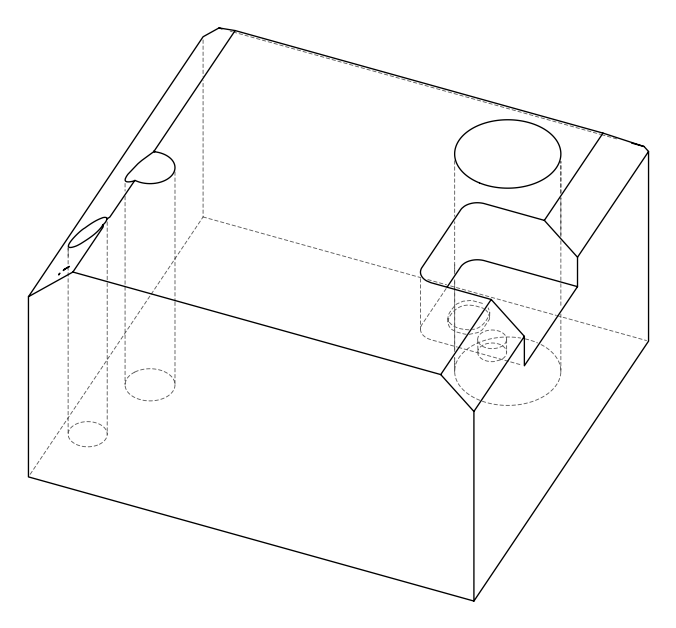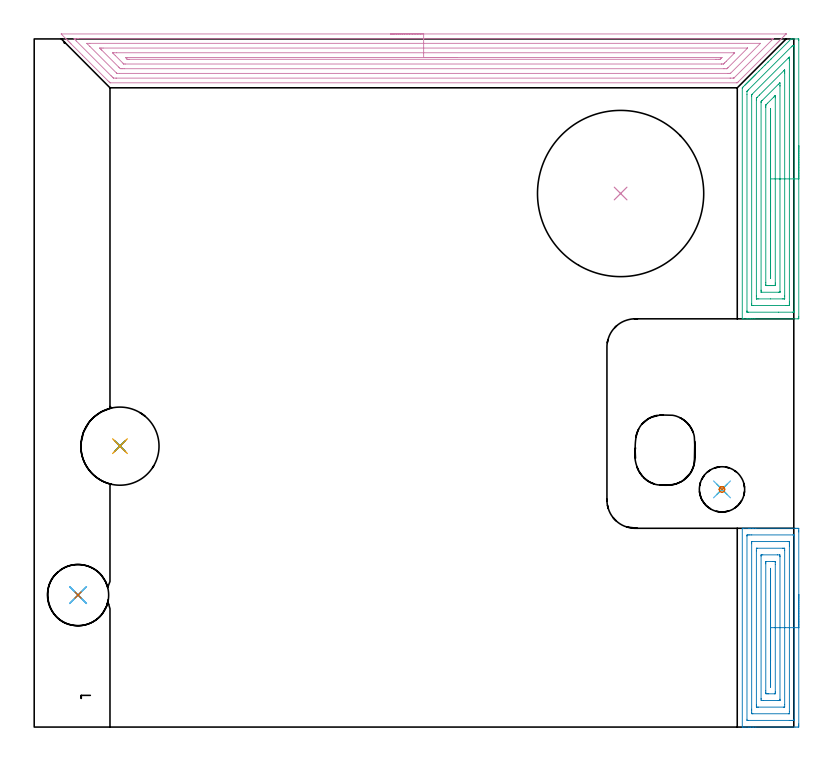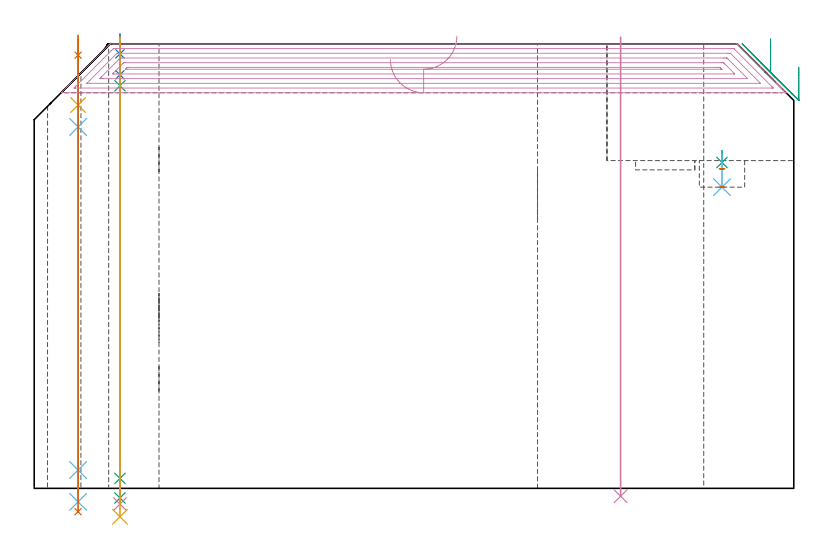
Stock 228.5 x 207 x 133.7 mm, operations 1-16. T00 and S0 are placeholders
(PLAN: 19 operations, 13 tool changes, 46 min)
(1 SPOT_DRILL | STEP1HOLE_1 | NXT0321_9005460120000 | 0.05 min | 228 mm3)
(2 SPOT_DRILL_1 | STEP1HOLE_2 | NXT0321_9005460120000 | 0.05 min | 183 mm3)
(3 SPOT_DRILL_2 | STEP1POCKET | NXT0321_9005460120000 | 0.04 min | 3875 mm3)
(4 INDEXABLE_INSERT_DRILL_THROUGH_HOLE_FROM_SOLID | STEP1HOLE | NXT0302_038 | 0.55 min | 262480 mm3)
(5 DRILL_BLIND_HOLE_INTO_CENTER | STEP1HOLE_1 | NXT0301_128 | 0.08 min | 1726 mm3)
(6 GUN_DRILL_THROUGH_HOLE | STEP1HOLE_1 | UGT0307_008 | 0.65 min | 11038 mm3)
(7 DRILL_TO_ENLARGE_THROUGH_HOLE | STEP1HOLE_1 | UGT0301_253 | 0.57 min | 22539 mm3)
(8 DRILL_BLIND_HOLE_INTO_CENTER_1 | STEP1HOLE_2 | NXT0301_033 | 0.05 min | 188 mm3)
(9 GUN_DRILL_THROUGH_HOLE_1 | STEP1HOLE_2 | UGT0307_002 | 0.6 min | 3522 mm3)
(10 SPADE_DRILL_TO_ENLARGE_THROUGH_HOLE | STEP1HOLE_2 | UGT0306_005 | 0.56 min | 18165 mm3)
(11 DRILL_TO_ENLARGE_THROUGH_HOLE_1 | STEP1HOLE_2 | UGT0301_056 | 0.58 min | 35908 mm3)
(12 DRILL_BLIND_HOLE_INTO_CENTER_2 | STEP1POCKET | NXT0301_128 | 0.05 min | 873 mm3)
(13 MILL_ROUGH_BLIND_HOLE_CONTOUR | STEP1POCKET | UGT0201_129 | Spiral | 0.07 min | 787 mm3)
(14 AREA_MILL | FG_CHAMFER_SURFACE | UGT0205_001 | 3.52 min | 9727 mm3)
(15 AREA_MILL_1 | FG_CHAMFER_SURFACE_1 | UGT0205_001 | 4.53 min | 13243 mm3)
(16 AREA_MILL_2 | FG_CHAMFER_SURFACE_2 | UGT0205_001 | 9.97 min | 23104 mm3)
(17 AREA_MILL_3 | FG_CHAMFER_SURFACE_3 | UGT0205_001 | 13.84 min | 49072 mm3)
(18 MILL_RECTANGULAR_POCKET | POCKET_RECTANGULAR_STRAIGHT | NXT0201_011 | Follow Part, ap 3, ae 75% | 1.91 min | 12160 mm3)
(19 MILL_SLOT | SLOT_PARTIAL_RECTANGULAR | NXT0201_012 | Follow Part, ap 4, ae 75% | 8.35 min | 105390 mm3)
(TOOL NXT0321_9005460120000 | NC Spot Drill, 142deg, 12mm, Carbide, Uncoated | D12 PA142 FL30 Z2)
(TOOL NXT0302_038 | Index. Insert Drill 50mm [880-D5000L50-04] | D50 PA176 FL200 Z2)
(TOOL NXT0301_128 | Carbide Drill 12mm [861.1-1200-036A1-GP GC34] | D12 PA150 FL37.4 Z2)
(TOOL UGT0307_008 | Gun Drill 11 mm | D11 PA130 FL24 Z1)
(TOOL UGT0301_253 | Twist Drill 18.4 mm | D18.4 PA118 FL135 Z2)
(TOOL NXT0301_033 | Carbide Drill 6.2mm [860.1-0620-031A1-MM 2214] | D6.2 PA140 FL53 Z2)
(TOOL UGT0307_002 | Gun Drill 6 mm | D6 PA130 FL24 Z1)
(TOOL UGT0306_005 | Spade Drill 14.5mm | D14.5 PA132 FL10 Z2)
(TOOL UGT0301_056 | Twist Drill 23.5 mm | D23.5 PA118 FL155 Z2)
(TOOL UGT0201_129 | Carbide End Mill 11.9 | D11.9 FL15 Z4)
(TOOL UGT0205_001 | Chamfer Mill 20 x 3 x 45 deg. | D20 FL50 Z2)
(TOOL NXT0201_011 | ENDMILL 12mm [2P460-1200-NA 1630] | D12 FL38 Z6)
(TOOL NXT0201_012 | ENDMILL 16mm [2P460-1600-NA 1630] | D16 FL38 Z6)
(OP 1 SPOT_DRILL)
G17 G21 G94 G90
T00 M6
G54
G17 G0 G90 X13.2 Y39.7 S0 M3
G43 Z143.7 H0
G94 G81 G98 Z130.3 F250. R136.3
G80
M5
M2
(OP 2 SPOT_DRILL_1)
G17 G21 G94 G90
T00 M6
G54
G17 G0 G90 X25.8 Y84.5 S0 M3
G43 Z143.7 H0
G94 G81 G98 Z130.7 F250. R136.7
G80
M5
M2
(OP 3 SPOT_DRILL_2)
G17 G21 G94 G90
T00 M6
G54
G17 G0 G90 X206.9 Y71.5 S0 M3
G43 Z143.7 H0
G94 G81 G98 Z98.015 F250. R101.6
G80
M5
M2
(OP 4 INDEXABLE_INSERT_DRILL_THROUGH_HOLE_FROM_SOLID)
G17 G21 G94 G90
T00 M6
G54
G17 G0 G90 X176.4 Y160.5 S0 M3
G43 Z143.7 H1
G94 G81 G98 Z-2.373 F250. R135.7
G80
M5
M2
(OP 5 DRILL_BLIND_HOLE_INTO_CENTER)
G17 G21 G94 G90
T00 M6
G54
G17 G0 G90 X13.2 Y39.7 S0 M3
G43 Z143.7 H1
G94 G81 G98 Z115.3 F250. R135.3
G80
M5
M2
(OP 6 GUN_DRILL_THROUGH_HOLE)
G17 G21 G94 G90
T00 M6
G54
G17 G0 G90 X13.2 Y39.7 M8
G43 Z143.7 H0
Z128.504
S716 M3
G94 G1 Z108.709 F125. M26
G4 X.084
Z5.5 F250.
G4 X.084
Z-4.065 F125.
G4 X.084
M5
M9
G0 Z128.504
Z143.7
M2
(OP 7 DRILL_TO_ENLARGE_THROUGH_HOLE)
G17 G21 G94 G90
T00 M6
G54
G17 G0 G90 X13.2 Y39.7 S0 M3
G43 Z143.7 H0
G94 G73 G98 Z-7.028 F250. Q17.541 R135.3
G80
M5
M2
(OP 8 DRILL_BLIND_HOLE_INTO_CENTER_1)
G17 G21 G94 G90
T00 M6
G54
G17 G0 G90 X25.8 Y84.5 S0 M3
G43 Z143.7 H1
G94 G81 G98 Z124.4 F250. R135.7
G80
M5
M2
(OP 9 GUN_DRILL_THROUGH_HOLE_1)
G17 G21 G94 G90
T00 M6
G54
G17 G0 G90 X25.8 Y84.5 M8
G43 Z143.7 H0
Z131.132
S716 M3
G94 G1 Z121.093 F125. M26
G4 X.084
Z3. F250.
G4 X.084
Z-2.899 F125.
G4 X.084
M5
M9
G0 Z131.132
Z143.7
M2
(OP 10 SPADE_DRILL_TO_ENLARGE_THROUGH_HOLE)
G17 G21 G94 G90
T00 M6
G54
G17 G0 G90 X25.8 Y84.5 S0 M3
G43 Z143.7 H0
G94 G73 G98 Z-4.728 F250. Q13.843 R135.7
G80
M5
M2
(OP 11 DRILL_TO_ENLARGE_THROUGH_HOLE_1)
G17 G21 G94 G90
T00 M6
G54
G17 G0 G90 X25.8 Y84.5 S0 M3
G43 Z143.7 H0
G94 G73 G98 Z-8.56 F250. Q20.323 R135.7
G80
M5
M2
(OP 12 DRILL_BLIND_HOLE_INTO_CENTER_2)
G17 G21 G94 G90
T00 M6
G54
G17 G0 G90 X206.9 Y71.5 S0 M3
G43 Z143.7 H1
G94 G81 G98 Z90.6 F250. R100.6
G80
M5
M2
(OP 13 MILL_ROUGH_BLIND_HOLE_CONTOUR)
G17 G21 G94 G90
T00 M6
G54
G17 G0 G90 X206.9 Y71.5 S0 M3
G43 Z143.7 H0
Z96.1
G94 G3 X207.325 Y71.925 R0.425 F250.
X206.9 Y72.35 R0.425
X206.05 Y71.5 R0.85
X206.9 Y72.35 R-0.85
X206.475 Y71.925 R0.425
X206.9 Y71.5 R0.425
G0 Z90.6
G3 X207.325 Y71.925 R0.425
X206.9 Y72.35 R0.425
X206.05 Y71.5 R0.85
X206.9 Y72.35 R-0.85
X206.475 Y71.925 R0.425
X206.9 Y71.5 R0.425
G0 Z143.7
M5
M2
(OP 14 AREA_MILL)
G17 G21 G94 G90
T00 M6
G54
G17 G0 G90 X230. Y39.9 S1061 M3
G43 Z143.7 H0
Z126.7
G94 G1 Y39.862 Z125.828 F250.
Y39.748 Z124.964
Y39.559 Z124.112
Y39.297 Z123.28
Y38.963 Z122.474
Y38.56 Z121.7
Y38.092 Z120.964
Y37.56 Z120.272
Y36.971 Z119.629
Y36.328 Z119.04
Y35.636 Z118.509
Y34.9 Z118.04
Y34.126 Z117.637
Y33.32 Z117.303
Y32.488 Z117.041
Y31.637 Z116.852
Y30.772 Z116.738
Y29.9 Z116.7
Y0.925
X229.999 Y0.559 Z116.701
X229.993 Y0.042 Z116.703
X229.991 Y0.008 Z116.705
X229.478 Y0.003 Z117.218
X228.921 Y0. Z117.775
X217.068 Z129.626
X216.409 Z130.288
X216.181 Z130.516
X215.523 Z131.174
X215.295 Z131.402
X214.839 Z131.86
X213.825 Z132.874
X213.268 Z133.43
X213.02 Z133.671
X213.003 Y0.008 Z133.689
X213. Y0.114 Z133.7
Y59.686
X213.003 Y59.79 Z133.689
X213.019 Y59.793 Z133.673
X213.268 Y59.8 Z133.43
X214.839 Z131.86
X215.295 Z131.402
X215.522 Z131.175
X216.181 Z130.516
X216.409 Z130.289
X217.068 Z129.626
X228.921 Z117.775
X229.478 Y59.797 Z117.218
X229.991 Y59.792 Z116.705
X229.993 Y59.758 Z116.703
X229.999 Y59.241 Z116.701
X230. Y58.718 Z116.7
Y29.9
X228.586 Z118.114
Y2.343
X228.581 Y2.117 Z118.119
X228.579 Y2.016 Z118.121
X228.377 Y2.01 Z118.323
X228.04 Y2.002 Z118.66
X227.705 Y2.001 Z118.995
X227.155 Y2. Z119.545
X214.743 Y2.001 Z131.957
X214.54 Y2.006 Z132.16
X214.476 Y2.01 Z132.224
X214.421 Y2.018 Z132.279
X214.414 Y2.337 Z132.286
Y57.457
X214.419 Y57.683 Z132.281
X214.421 Y57.784 Z132.279
X214.623 Y57.791 Z132.077
X214.96 Y57.798 Z131.74
X215.295 Y57.799 Z131.405
X215.845 Y57.8 Z130.855
X228.257 Y57.799 Z118.443
X228.46 Y57.794 Z118.24
X228.524 Y57.79 Z118.176
X228.579 Y57.782 Z118.121
X228.586 Y57.463 Z118.114
Y29.9
X227.172 Z119.528
X227.171 Y4.651 Z119.529
X227.169 Y4.115 Z119.531
X227.167 Y4.028 Z119.533
X227.166 Y4.014 Z119.534
X227.125 Y4.008 Z119.575
X227.049 Y4.003 Z119.651
X226.934 Y4. Z119.766
X216.181 Y4.001 Z130.519
X216.066 Y4.003 Z130.634
X215.843 Y4.01 Z130.857
X215.836 Y4.115 Z130.864
X215.831 Y4.466 Z130.869
X215.829 Y5.004 Z130.871
Y5.358
Y55.149
X215.831 Y55.685 Z130.869
X215.833 Y55.772 Z130.867
X215.834 Y55.786 Z130.866
X215.875 Y55.792 Z130.825
X215.951 Y55.797 Z130.749
X216.066 Y55.8 Z130.634
X226.819 Y55.799 Z119.881
X226.934 Y55.797 Z119.766
X227.157 Y55.79 Z119.543
X227.164 Y55.685 Z119.536
X227.169 Y55.333 Z119.531
X227.171 Y54.796 Z119.529
X227.172 Y54.442 Z119.528
Y29.9
X225.757 Z120.943
Y6.783
X225.754 Y6.073 Z120.946
X225.75 Y6.024 Z120.95
X225.748 Y6.01 Z120.952
X225.728 Y6.008 Z120.972
X225.631 Y6.003 Z121.069
X225.436 Y6.001 Z121.264
X217.848 Y6. Z128.852
X217.52 Y6.002 Z129.18
X217.356 Y6.006 Z129.344
X217.275 Y6.01 Z129.425
X217.249 Y6.018 Z129.451
X217.248 Y6.045 Z129.452
X217.243 Y6.606 Z129.457
Y53.017
X217.246 Y53.727 Z129.454
X217.249 Y53.776 Z129.451
X217.252 Y53.79 Z129.448
X217.272 Y53.792 Z129.428
X217.369 Y53.797 Z129.331
X217.564 Y53.799 Z129.136
X225.152 Y53.8 Z121.548
X225.48 Y53.798 Z121.22
X225.644 Y53.794 Z121.056
X225.725 Y53.79 Z120.975
X225.751 Y53.782 Z120.949
X225.752 Y53.755 Z120.948
X225.757 Y53.194 Z120.943
Y29.9
X224.343 Z122.357
Y8.377
X224.34 Y8.193 Z122.36
X224.336 Y8.071 Z122.364
X224.328 Y8.009 Z122.372
X224.299 Y8.006 Z122.401
X224.159 Y8.002 Z122.541
X223.832 Y8. Z122.868
X219.399 Y8.001 Z127.301
X218.841 Y8.01 Z127.859
X218.664 Y8.018 Z128.036
X218.659 Y8.377 Z128.041
X218.657 Y8.561 Z128.043
Y51.423
X218.66 Y51.607 Z128.04
X218.664 Y51.729 Z128.036
X218.672 Y51.791 Z128.028
X218.701 Y51.794 Z127.999
X218.841 Y51.798 Z127.859
X219.168 Y51.8 Z127.532
X223.601 Y51.799 Z123.099
X224.159 Y51.79 Z122.541
X224.336 Y51.782 Z122.364
X224.341 Y51.423 Z122.359
X224.343 Y51.239 Z122.357
Y29.9
X222.929 Z123.771
Y10.684
X222.927 Y10.339 Z123.773
X222.924 Y10.068 Z123.776
X222.921 Y10.01 Z123.779
X222.837 Y10.005 Z123.863
X222.724 Y10.001 Z123.976
X220.952 Y10. Z125.748
X220.614 Y10.003 Z126.086
X220.276 Y10.01 Z126.424
X220.078 Y10.022 Z126.622
X220.074 Y10.158 Z126.626
X220.072 Y10.339 Z126.628
X220.071 Y10.883 Z126.629
Y49.116
X220.072 Y49.461 Z126.628
X220.076 Y49.732 Z126.624
X220.079 Y49.79 Z126.621
X220.163 Y49.795 Z126.537
X220.276 Y49.799 Z126.424
X222.048 Y49.8 Z124.652
X222.386 Y49.797 Z124.314
X222.724 Y49.79 Z123.976
X222.922 Y49.778 Z123.778
X222.926 Y49.642 Z123.774
X222.928 Y49.461 Z123.772
X222.929 Y48.917 Z123.771
Y29.9
X221.515 Z125.185
X221.514 Y12.118 Z125.186
X221.513 Y12.104 Z125.187
X221.5 Y12.051 Z125.2
X221.487 Y12.118 Z125.213
X221.485 Y12.132 Z125.215
Y47.683
X221.486 Y47.696 Z125.214
X221.5 Y47.75 Z125.2
X221.513 Y47.683 Z125.187
X221.515 Y47.668 Z125.185
Y29.9
Y29.028 Z125.223
Y28.164 Z125.337
Y27.312 Z125.526
Y26.48 Z125.788
Y25.674 Z126.122
Y24.9 Z126.525
Y24.164 Z126.994
Y23.472 Z127.525
Y22.829 Z128.114
Y22.24 Z128.757
Y21.709 Z129.45
Y21.24 Z130.185
Y20.837 Z130.959
Y20.503 Z131.765
Y20.241 Z132.597
Y20.052 Z133.449
Y19.938 Z134.314
Y19.9 Z135.185
G0 Z143.7
M5
M2
(OP 15 AREA_MILL_1)
G17 G21 G94 G90
T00 M6
G54
G17 G0 G90 X230. Y174.9 S1061 M3
G43 Z143.7 H0
Z126.7
G94 G1 Y174.862 Z125.828 F250.
Y174.748 Z124.963
Y174.559 Z124.112
Y174.297 Z123.28
Y173.963 Z122.474
Y173.56 Z121.7
Y173.092 Z120.964
Y172.56 Z120.272
Y171.971 Z119.629
Y171.328 Z119.04
Y170.636 Z118.508
Y169.9 Z118.04
Y169.126 Z117.637
Y168.32 Z117.303
Y167.488 Z117.041
Y166.636 Z116.852
Y165.772 Z116.738
Y164.9 Z116.7
Y123.404
X229.996 Y123.033 Z116.702
X229.992 Y122.81 Z116.706
X229.764 Y122.8 Z116.933
X216.782 Z129.913
X216.181 Z130.513
X215.609 Z131.088
X215.295 Z131.401
X214.722 Z131.974
X214.408 Z132.287
X213.37 Z133.33
X213.027 Y122.807 Z133.665
X213.003 Y122.81 Z133.688
X213. Y122.958 Z133.7
Y192.118
X213.004 Y192.295 Z133.689
X213.061 Y192.359 Z133.635
X213.231 Y192.531 Z133.469
X213.817 Y193.119 Z132.879
X213.923 Y193.224 Z132.776
X214.007 Y193.307 Z132.692
X214.113 Y193.415 Z132.583
X214.217 Y193.517 Z132.483
X214.305 Y193.605 Z132.395
X214.408 Y193.71 Z132.288
X214.511 Y193.811 Z132.189
X214.602 Y193.902 Z132.098
X214.704 Y194.006 Z131.992
X214.804 Y194.104 Z131.895
X214.899 Y194.2 Z131.8
X214.999 Y194.301 Z131.697
X215.098 Y194.398 Z131.602
X215.197 Y194.497 Z131.503
X215.295 Y194.597 Z131.401
X215.391 Y194.692 Z131.308
X215.494 Y194.795 Z131.205
X215.59 Y194.892 Z131.106
X215.685 Y194.985 Z131.015
X215.792 Y195.092 Z130.908
X215.886 Y195.188 Z130.81
X215.978 Y195.279 Z130.721
X216.089 Y195.39 Z130.61
X216.181 Y195.483 Z130.515
X216.272 Y195.572 Z130.427
X216.387 Y195.687 Z130.313
X216.477 Y195.779 Z130.219
X216.566 Y195.866 Z130.134
X216.684 Y195.984 Z130.015
X216.772 Y196.074 Z129.924
X216.859 Y196.159 Z129.84
X216.982 Y196.282 Z129.718
X217.068 Y196.37 Z129.628
X217.279 Y196.579 Z129.42
X217.319 Y196.619 Z129.381
X217.954 Y197.256 Z128.742
X218.188 Y197.488 Z128.512
X218.841 Y198.142 Z127.856
X219.057 Y198.357 Z127.643
X219.727 Y199.029 Z126.969
X219.926 Y199.226 Z126.774
X219.956 Y199.257 Z126.743
X220.614 Y199.915 Z126.083
X220.795 Y200.095 Z125.905
X220.849 Y200.149 Z125.851
X221.5 Y200.802 Z125.197
X221.665 Y200.965 Z125.035
X227.542 Y206.842 Z119.157
X227.7 Y206.994 Z118.999
X227.705 Y206.996 Z118.994
X228.334 Y207. Z118.365
X229.792 Z116.904
X229.991 Y206.998 Z116.705
X229.996 Y206.842 Z116.704
X230. Y206.579 Z116.7
Y164.9
X228.586 Z118.114
Y125.195
X228.584 Y124.968 Z118.116
X228.581 Y124.857 Z118.119
X228.579 Y124.811 Z118.121
X228.478 Y124.808 Z118.222
X228.09 Y124.801 Z118.61
X223.938 Y124.8 Z122.762
X214.794 Y124.801 Z131.906
X214.55 Y124.805 Z132.15
X214.454 Y124.81 Z132.246
X214.421 Y124.814 Z132.279
X214.419 Y124.859 Z132.281
X214.416 Y124.967 Z132.284
X214.414 Y125.183 Z132.286
Y190.327
X214.416 Y191.217 Z132.284
X214.417 Y191.225 Z132.283
X214.435 Y191.273 Z132.265
X214.48 Y191.323 Z132.22
X214.561 Y191.408 Z132.139
X214.683 Y191.533 Z132.017
X214.836 Y191.687 Z131.864
X227.76 Y204.611 Z118.94
X228.032 Y204.879 Z118.668
X228.107 Y204.95 Z118.593
X228.144 Y204.982 Z118.556
X228.213 Y204.992 Z118.487
X228.45 Y204.993 Z118.25
X228.546 Y204.99 Z118.154
X228.579 Y204.986 Z118.121
X228.581 Y204.941 Z118.119
X228.584 Y204.833 Z118.116
X228.586 Y204.617 Z118.114
Y164.9
X227.172 Z119.528
X227.171 Y127.866 Z119.529
X227.17 Y127.513 Z119.53
X227.165 Y126.974 Z119.535
X227.158 Y126.81 Z119.542
X226.989 Y126.803 Z119.711
X226.819 Y126.801 Z119.881
X226.105 Y126.8 Z120.595
X216.354 Z130.346
X216.181 Y126.802 Z130.519
X216.009 Y126.806 Z130.691
X215.894 Y126.81 Z130.806
X215.835 Y126.821 Z130.865
X215.833 Y126.856 Z130.867
X215.831 Y126.974 Z130.869
X215.829 Y127.328 Z130.871
Y189.795
X215.832 Y190.064 Z130.868
X215.835 Y190.197 Z130.865
X215.837 Y190.226 Z130.863
X215.864 Y190.256 Z130.836
X215.933 Y190.333 Z130.767
X226.819 Y201.219 Z119.881
X226.908 Y201.306 Z119.792
X227.086 Y201.475 Z119.614
X227.165 Y201.543 Z119.535
X227.167 Y201.497 Z119.533
X227.169 Y201.396 Z119.531
X227.171 Y201.041 Z119.529
X227.172 Y200.686 Z119.528
Y164.9
X225.757 Z120.943
Y129.651
X225.755 Y128.937 Z120.945
X225.752 Y128.834 Z120.948
X225.751 Y128.812 Z120.949
X225.732 Y128.808 Z120.968
X225.68 Y128.805 Z121.02
X225.469 Y128.801 Z121.231
X225.046 Y128.8 Z121.654
X221.5 Z125.2
X217.954 Z128.746
X217.518 Y128.801 Z129.182
X217.321 Y128.803 Z129.379
X217.272 Y128.807 Z129.428
X217.252 Y128.81 Z129.448
X217.25 Y128.822 Z129.45
X217.247 Y128.889 Z129.453
X217.243 Y129.474 Z129.457
Y129.651
Y188.548
X217.245 Y188.906 Z129.455
X217.247 Y189.085 Z129.453
X217.25 Y189.171 Z129.45
X217.283 Y189.223 Z129.417
X217.492 Y189.44 Z129.208
X218.167 Y190.118 Z128.533
X225.521 Y197.472 Z121.179
X225.701 Y197.649 Z120.999
X225.73 Y197.675 Z120.97
X225.748 Y197.688 Z120.952
X225.751 Y197.654 Z120.949
X225.755 Y197.472 Z120.945
X225.757 Y197.111 Z120.943
Y196.756
Y164.9
X224.343 Z122.357
Y131.066
X224.34 Y130.943 Z122.36
X224.336 Y130.845 Z122.364
X224.331 Y130.809 Z122.369
X224.317 Y130.807 Z122.383
X224.159 Y130.803 Z122.541
X223.904 Y130.8 Z122.796
X218.841 Y130.801 Z127.859
X218.75 Y130.802 Z127.95
X218.695 Y130.806 Z128.005
X218.67 Y130.809 Z128.03
X218.664 Y130.882 Z128.036
X218.659 Y131.251 Z128.041
X218.657 Y131.436 Z128.043
X218.658 Y187.84 Z128.042
X218.661 Y188.025 Z128.039
X218.664 Y188.144 Z128.036
X218.708 Y188.198 Z127.992
X218.841 Y188.34 Z127.859
X218.943 Y188.445 Z127.757
X219.046 Y188.548 Z127.654
X223.836 Y193.336 Z122.864
X224.159 Y193.655 Z122.541
X224.286 Y193.775 Z122.414
X224.337 Y193.748 Z122.363
X224.339 Y193.722 Z122.361
X224.343 Y193.01 Z122.357
Y192.825
Y164.9
X222.929 Z123.771
Y133.567
X222.927 Y133.221 Z123.773
X222.924 Y132.948 Z123.776
X222.922 Y132.82 Z123.778
X222.795 Y132.809 Z123.905
X222.387 Y132.803 Z124.313
X221.917 Y132.8 Z124.783
X221.5 Z125.2
X221.031 Z125.669
X220.614 Y132.801 Z126.086
X220.141 Y132.804 Z126.559
X220.086 Y132.81 Z126.614
X220.078 Y132.867 Z126.622
X220.075 Y133.221 Z126.625
X220.072 Y133.766 Z126.628
Y186.416
X220.073 Y186.763 Z126.627
X220.077 Y187.036 Z126.623
X220.078 Y187.101 Z126.622
X220.104 Y187.144 Z126.596
X220.168 Y187.212 Z126.532
X220.603 Y187.656 Z126.097
X222.387 Y189.439 Z124.313
X222.596 Y189.647 Z124.104
X222.834 Y189.882 Z123.866
X222.874 Y189.918 Z123.826
X222.922 Y189.958 Z123.778
X222.925 Y189.897 Z123.775
X222.927 Y189.788 Z123.773
X222.929 Y189.44 Z123.771
Y189.287
Y164.9
X221.515 Z125.185
X221.514 Y134.991 Z125.186
X221.5 Y134.892 Z125.2
X221.486 Y135.005 Z125.214
Y185.885
X221.5 Y185.997 Z125.2
X221.514 Y185.871 Z125.186
X221.515 Y185.856 Z125.185
Y164.9
Y164.028 Z125.223
Y163.164 Z125.337
Y162.312 Z125.526
Y161.48 Z125.788
Y160.674 Z126.122
Y159.9 Z126.525
Y159.164 Z126.994
Y158.472 Z127.525
Y157.829 Z128.114
Y157.24 Z128.757
Y156.708 Z129.449
Y156.24 Z130.185
Y155.837 Z130.959
Y155.503 Z131.765
Y155.241 Z132.597
Y155.052 Z133.449
Y154.938 Z134.314
Y154.9 Z135.185
G0 Z143.7
M5
M2
(OP 16 AREA_MILL_2)
G17 G21 G94 G90
T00 M6
G54
G17 G0 G90 X107.15 Y208.5 S1061 M3
G43 Z143.7 H0
Z129.
G94 G1 X107.188 Z128.128 F250.
X107.302 Z127.263
X107.491 Z126.412
X107.753 Z125.58
X108.087 Z124.774
X108.49 Z124.
X108.959 Z123.264
X109.49 Z122.572
X110.079 Z121.929
X110.722 Z121.34
X111.414 Z120.808
X112.15 Z120.34
X112.924 Z119.937
X113.73 Z119.603
X114.562 Z119.341
X115.414 Z119.152
X116.278 Z119.038
X117.15 Z119.
X226.132
X226.188 Y208.499 Z118.999
X226.19 Y208.496 Z119.002
X226.188 Y208.489 Z119.009
X225.593 Y207.893 Z119.606
X225.411 Y207.709 Z119.787
X224.897 Y207.197 Z120.303
X224.701 Y207. Z120.498
X224.537 Y206.834 Z120.66
X224.376 Y206.675 Z120.822
X224.255 Y206.554 Z120.944
X224.099 Y206.397 Z121.098
X223.948 Y206.247 Z121.251
X223.808 Y206.107 Z121.391
X223.662 Y205.96 Z121.536
X223.519 Y205.818 Z121.679
X223.362 Y205.661 Z121.837
X223.225 Y205.523 Z121.973
X218.453 Y200.753 Z126.747
X211.759 Y194.058 Z133.44
X211.61 Y193.91 Z133.588
X211.495 Y193.803 Z133.689
X211.313 Y193.8 Z133.7
X22.987
X22.805 Y193.805 Z133.691
X22.631 Y193.969 Z133.531
X22.619 Y193.981 Z133.519
X22.445 Y194.154 Z133.344
X22.095 Y194.504 Z132.994
X14.508 Y202.091 Z125.408
X11.075 Y205.523 Z121.973
X10.938 Y205.661 Z121.837
X10.781 Y205.818 Z121.679
X10.638 Y205.96 Z121.536
X10.492 Y206.107 Z121.391
X10.352 Y206.247 Z121.251
X10.201 Y206.397 Z121.098
X10.045 Y206.554 Z120.944
X9.924 Y206.675 Z120.822
X9.763 Y206.834 Z120.66
X9.599 Y207. Z120.498
X8.106 Y208.493 Z119.005
X8.215 Y208.499 Z119.001
X8.26 Y208.5 Z119.
X117.15
Y207.086 Z120.414
X221.834 Y207.085 Z120.415
X222.023 Y207.084 Z120.416
X222.217 Y207.082 Z120.418
X222.316 Y207.078 Z120.422
X222.271 Y207.029 Z120.471
X222.12 Y206.872 Z120.628
X222.023 Y206.773 Z120.727
X221.833 Y206.583 Z120.917
X210.667 Y195.418 Z132.082
X210.567 Y195.32 Z132.18
X210.498 Y195.256 Z132.244
X210.459 Y195.221 Z132.279
X210.42 Y195.22 Z132.28
X210.228 Y195.217 Z132.283
X209.528 Y195.214 Z132.286
X209.338
X24.772 Y195.215 Z132.285
X24.582
X23.88 Y195.221 Z132.279
X23.838 Y195.223 Z132.277
X23.792 Y195.266 Z132.234
X23.696 Y195.357 Z132.143
X23.51 Y195.541 Z131.959
X23.146 Y195.903 Z131.597
X12.653 Y206.397 Z121.103
X12.277 Y206.776 Z120.724
X12.031 Y207.03 Z120.47
X11.988 Y207.079 Z120.421
X12.073 Y207.081 Z120.419
X12.277 Y207.084 Z120.416
X12.467 Y207.085 Z120.415
X13.169 Y207.086 Z120.414
X117.15
Y205.672 Z121.828
X218.35 Y205.671 Z121.829
X218.453 Y205.668 Z121.832
X218.456 Y205.666 Z121.834
Y205.662 Z121.838
X218.453 Y205.653 Z121.847
X209.528 Y196.728 Z130.772
X209.429 Y196.64 Z130.86
X209.342 Y196.636 Z130.864
X209.157 Y196.632 Z130.868
X208.787 Y196.629 Z130.871
X208.635
X25.665
X24.92 Y196.633 Z130.867
X24.891 Y196.635 Z130.865
X24.833 Y196.678 Z130.822
X24.772 Y196.729 Z130.771
X24.722 Y196.778 Z130.722
X16.74 Y204.76 Z122.74
X15.979 Y205.523 Z121.977
X15.847 Y205.657 Z121.843
X15.846 Y205.668 Z121.832
X15.847
X16.588 Y205.671 Z121.829
X16.74 Y205.672
X117.15 Z121.828
Y204.257 Z123.243
X214.498
X214.55 Y204.256 Z123.244
X214.582 Y204.253 Z123.247
X214.59 Y204.25 Z123.25
X214.588 Y204.245 Z123.255
X214.554 Y204.206 Z123.294
X214.5 Y204.149 Z123.351
X208.758 Y198.407 Z129.093
X208.635 Y198.286 Z129.214
X208.414 Y198.075 Z129.425
X208.381 Y198.049 Z129.451
X208.336 Y198.047 Z129.453
X208.234 Y198.045 Z129.455
X207.743 Y198.043 Z129.457
X207.344
X27.051
X26.557 Y198.044 Z129.456
X26.155 Y198.046 Z129.454
X25.917 Y198.05 Z129.45
X25.665 Y198.289 Z129.211
X25.424 Y198.527 Z128.973
X20.31 Y203.639 Z123.861
X20.176 Y203.774 Z123.726
X20.048 Y203.904 Z123.596
X19.81 Y204.151 Z123.349
X19.719 Y204.252 Z123.248
X19.746 Y204.253 Z123.247
X19.818 Y204.255 Z123.245
X20.31 Y204.257 Z123.243
X20.708
X117.15
Y202.843 Z124.657
X210.42
X210.478 Y202.842 Z124.658
X210.707 Y202.836 Z124.664
X210.695 Y202.805 Z124.695
X210.61 Y202.713 Z124.787
X210.513 Y202.612 Z124.888
X208.178 Y200.276 Z127.224
X207.743 Y199.841 Z127.659
X207.519 Y199.62 Z127.88
X207.421 Y199.526 Z127.974
X207.362 Y199.472 Z128.028
X207.267 Y199.464 Z128.036
X206.85 Y199.458 Z128.042
X206.793 Y199.457 Z128.043
X27.393
X26.976 Y199.463 Z128.037
X26.954 Y199.464 Z128.036
X26.916 Y199.494 Z128.006
X26.831 Y199.573 Z127.927
X26.707 Y199.692 Z127.808
X24.374 Y202.025 Z125.475
X23.88 Y202.52 Z124.98
X23.67 Y202.736 Z124.764
X23.58 Y202.83 Z124.67
X23.88 Y202.841 Z124.659
X23.938 Y202.842 Z124.658
X24.772 Y202.843 Z124.657
X117.15
Y201.429 Z126.071
X206.566 Y201.428 Z126.072
X206.669 Y201.427 Z126.073
X206.85 Y201.422 Z126.078
X206.862 Y201.419 Z126.081
X206.858 Y201.411 Z126.089
X206.85 Y201.399 Z126.101
X206.725 Y201.273 Z126.227
X206.601 Y201.15 Z126.35
X206.385 Y200.941 Z126.559
X206.324 Y200.884 Z126.616
X206.235 Y200.878 Z126.622
X205.958 Y200.875 Z126.625
X205.349 Y200.872 Z126.628
X205.065 Y200.871 Z126.629
X28.627 Y200.872 Z126.628
X28.342 Y200.873 Z126.627
X28.058 Y200.876 Z126.624
X27.982 Y200.878 Z126.622
X27.942 Y200.914 Z126.586
X27.859 Y200.993 Z126.507
X27.7 Y201.15 Z126.35
X27.45 Y201.405 Z126.095
X27.443 Y201.423 Z126.077
X27.45 Y201.424 Z126.076
X28.059 Y201.428 Z126.072
X117.15 Y201.429 Z126.071
X118.022 Z126.109
X118.887 Z126.223
X119.738 Z126.412
X120.57 Z126.674
X121.376 Z127.008
X122.15 Z127.411
X122.886 Z127.88
X123.578 Z128.411
X124.221 Z129.
X124.81 Z129.643
X125.342 Z130.335
X125.81 Z131.071
X126.213 Z131.845
X126.547 Z132.651
X126.809 Z133.483
X126.998 Z134.335
X127.112 Z135.199
X127.15 Z136.071
G0 Z143.7
M5
M2
